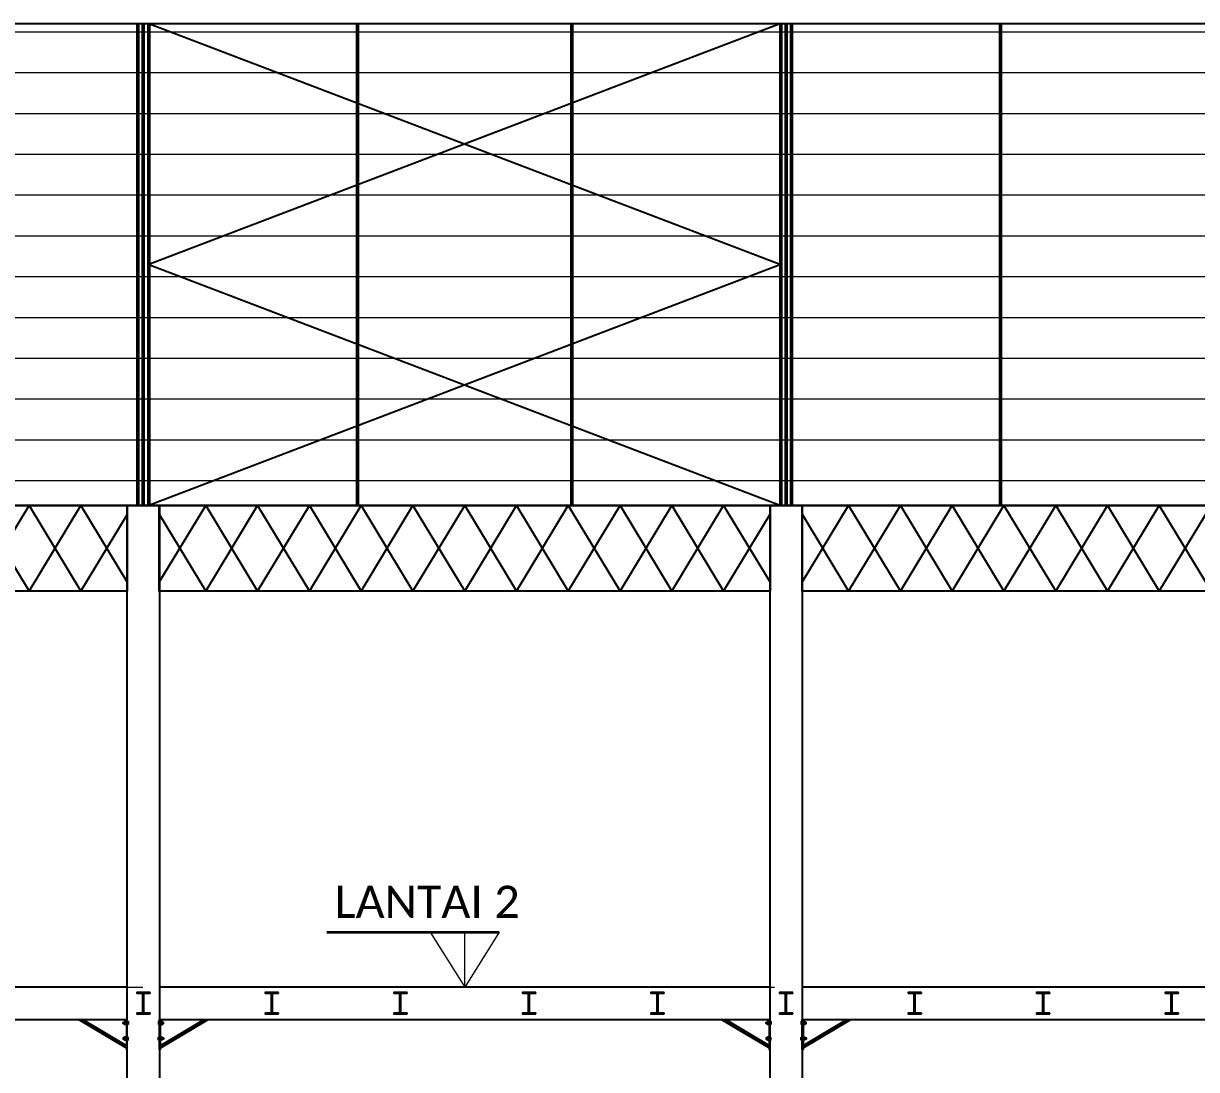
# Model space of a CAD drawing. Header units: millimetres. Extents: x 2175 to 3376, y 1504 to 1740.
# Drawn here: x 3281.63 to 3292.58, y 1617.56 to 1627.33 of the extents above; entities that cross this region are included whole.
import ezdxf

# ---------------------------------------------------------------- set-up
doc = ezdxf.new("R2010")
doc.units = ezdxf.units.MM
doc.linetypes.add('DASHDOT2', pattern=[12.7, 6.35, -3.175, 0, -3.175])
doc.linetypes.add('DASHED', pattern=[19.05, 12.7, -6.35])
for name, color, linetype in [('Atap', 3, 'Continuous'), ('GR', 7, 'Continuous'), ('HELP', 251, 'Continuous'), ('KOP TEKS', 1, 'Continuous'), ('SUNGAI', 150, 'Continuous'), ('TEXT', 7, 'Continuous'), ('WF 150', 5, 'Continuous')]:
    doc.layers.add(name, color=color, linetype=linetype)
doc.layers.add('Garis Dim', color=131, linetype='DASHED', lineweight=9)
doc.layers.add('HAT', color=8, linetype='Continuous', lineweight=9)
doc.styles.get("Standard").update_dxf_attribs({"font": 'arial.ttf'})

# ---------------------------------------------------------------- blocks, each defined once
blk = doc.blocks.new('BLK150')
at = {"layer": 'KOP TEKS', "color": 232}
for p, q in [((12566.28, -658.52), (12566.155, -658.52)), ((12566.212, -658.7), (12566.212, -658.52)), ((12566.222, -658.7), (12566.222, -658.52)), ((12566.28, -658.52), (12566.28, -658.51)), ((12566.222, -658.61), (12566.212, -658.61)), ((12566.155, -658.7), (12566.28, -658.7)), ((12566.28, -658.71), (12566.28, -658.7))]:
    blk.add_line(p, q, dxfattribs=at)
for points in [[(12566.28, -658.51), (12566.155, -658.51), (12566.155, -658.52)], [(12566.155, -658.7), (12566.155, -658.71), (12566.28, -658.71)]]:
    blk.add_lwpolyline(points, dxfattribs=at)

msp = doc.modelspace()

# ---------------------------------------------------------------- hatches: boundary and pattern name
at = {"layer": 'HAT', "lineweight": 0, "ltscale": 0.3, "true_color": 0x939598}
h = msp.add_hatch(dxfattribs=at)
h.set_pattern_fill('LINE', color=252, scale=0.12)
h.set_pattern_definition([(0, (-9457.1528, 2275.71535), (0, 0.381), [])])
h.paths.add_polyline_path([(3245.748, 1627.331), (3367.748, 1627.331), (3367.748, 1622.831), (3245.748, 1622.831)])

# ---------------------------------------------------------------- linework, layer by layer
at = {"color": 1, "lineweight": 50}
for p, q in [((3282.748, 1627.331), (3282.748, 1622.831)), ((3284.748, 1627.331), (3284.748, 1622.831)), ((3286.748, 1627.331), (3286.748, 1622.831)), ((3288.748, 1627.331), (3288.748, 1622.831)), ((3290.748, 1627.331), (3290.748, 1622.831))]:
    msp.add_line(p, q, dxfattribs=at)
for points in [[(3276.897, 1622.75), (3277.331, 1622.031), (3277.815, 1622.831), (3278.298, 1622.031), (3278.781, 1622.831), (3279.265, 1622.031), (3279.748, 1622.831), (3280.231, 1622.031), (3280.715, 1622.831), (3281.198, 1622.031), (3281.681, 1622.831), (3282.165, 1622.031), (3282.599, 1622.75)], [(3276.897, 1622.113), (3277.331, 1622.831), (3277.815, 1622.031), (3278.298, 1622.831), (3278.781, 1622.031), (3279.265, 1622.831), (3279.748, 1622.031), (3280.231, 1622.831), (3280.715, 1622.031), (3281.198, 1622.831), (3281.681, 1622.031), (3282.165, 1622.831), (3282.598, 1622.113)], [(3276.897, 1622.75), (3277.331, 1622.031), (3277.815, 1622.831), (3278.298, 1622.031), (3278.781, 1622.831), (3279.265, 1622.031), (3279.748, 1622.831), (3280.231, 1622.031), (3280.715, 1622.831), (3281.198, 1622.031), (3281.681, 1622.831), (3282.165, 1622.031), (3282.599, 1622.75)], [(3276.897, 1622.113), (3277.331, 1622.831), (3277.815, 1622.031), (3278.298, 1622.831), (3278.781, 1622.031), (3279.265, 1622.831), (3279.748, 1622.031), (3280.231, 1622.831), (3280.715, 1622.031), (3281.198, 1622.831), (3281.681, 1622.031), (3282.165, 1622.831), (3282.598, 1622.113)], [(3282.897, 1622.75), (3283.331, 1622.031), (3283.815, 1622.831), (3284.298, 1622.031), (3284.781, 1622.831), (3285.265, 1622.031), (3285.748, 1622.831), (3286.231, 1622.031), (3286.715, 1622.831), (3287.198, 1622.031), (3287.681, 1622.831), (3288.165, 1622.031), (3288.599, 1622.75)], [(3282.897, 1622.113), (3283.331, 1622.831), (3283.815, 1622.031), (3284.298, 1622.831), (3284.781, 1622.031), (3285.265, 1622.831), (3285.748, 1622.031), (3286.231, 1622.831), (3286.715, 1622.031), (3287.198, 1622.831), (3287.681, 1622.031), (3288.165, 1622.831), (3288.598, 1622.113)], [(3282.897, 1622.75), (3283.331, 1622.031), (3283.815, 1622.831), (3284.298, 1622.031), (3284.781, 1622.831), (3285.265, 1622.031), (3285.748, 1622.831), (3286.231, 1622.031), (3286.715, 1622.831), (3287.198, 1622.031), (3287.681, 1622.831), (3288.165, 1622.031), (3288.599, 1622.75)], [(3282.897, 1622.113), (3283.331, 1622.831), (3283.815, 1622.031), (3284.298, 1622.831), (3284.781, 1622.031), (3285.265, 1622.831), (3285.748, 1622.031), (3286.231, 1622.831), (3286.715, 1622.031), (3287.198, 1622.831), (3287.681, 1622.031), (3288.165, 1622.831), (3288.598, 1622.113)], [(3288.897, 1622.75), (3289.331, 1622.031), (3289.815, 1622.831), (3290.298, 1622.031), (3290.781, 1622.831), (3291.265, 1622.031), (3291.748, 1622.831), (3292.231, 1622.031), (3292.715, 1622.831), (3293.198, 1622.031), (3293.681, 1622.831), (3294.165, 1622.031), (3294.599, 1622.75)], [(3288.897, 1622.113), (3289.331, 1622.831), (3289.815, 1622.031), (3290.298, 1622.831), (3290.781, 1622.031), (3291.265, 1622.831), (3291.748, 1622.031), (3292.231, 1622.831), (3292.715, 1622.031), (3293.198, 1622.831), (3293.681, 1622.031), (3294.165, 1622.831), (3294.598, 1622.113)], [(3288.897, 1622.75), (3289.331, 1622.031), (3289.815, 1622.831), (3290.298, 1622.031), (3290.781, 1622.831), (3291.265, 1622.031), (3291.748, 1622.831), (3292.231, 1622.031), (3292.715, 1622.831), (3293.198, 1622.031), (3293.681, 1622.831), (3294.165, 1622.031), (3294.599, 1622.75)], [(3288.897, 1622.113), (3289.331, 1622.831), (3289.815, 1622.031), (3290.298, 1622.831), (3290.781, 1622.031), (3291.265, 1622.831), (3291.748, 1622.031), (3292.231, 1622.831), (3292.715, 1622.031), (3293.198, 1622.831), (3293.681, 1622.031), (3294.165, 1622.831), (3294.598, 1622.113)]]:
    msp.add_lwpolyline(points)
at = {"layer": 'Atap'}
for points in [[(3282.798, 1627.331), (3288.698, 1625.081), (3282.798, 1622.831)], [(3288.698, 1627.331), (3282.798, 1625.081), (3288.698, 1622.831)]]:
    msp.add_lwpolyline(points, dxfattribs=at)
at = {"layer": 'Garis Dim', "linetype": 'DASHDOT2', "ltscale": 0.1}
for p, q in [((3243.748, 1627.331), (3372.748, 1627.331)), ((3243.748, 1622.831), (3372.748, 1622.831)), ((3243.748, 1618.331), (3372.748, 1618.331))]:
    msp.add_line(p, q, dxfattribs=at)
at = {"layer": 'GR'}
for points in [[(3245.748, 1627.331), (3367.748, 1627.331), (3367.748, 1622.831), (3245.748, 1622.831)], [(3282.598, 1618.331), (3276.898, 1618.331), (3276.898, 1618.031), (3282.598, 1618.031)], [(3288.598, 1618.331), (3282.898, 1618.331), (3282.898, 1618.031), (3288.598, 1618.031)], [(3294.598, 1618.331), (3288.898, 1618.331), (3288.898, 1618.031), (3294.598, 1618.031)]]:
    msp.add_lwpolyline(points, close=True, dxfattribs=at)
at = {"layer": 'HELP'}
for points in [[(3276.897, 1622.831), (3282.598, 1622.831), (3282.598, 1622.031), (3276.897, 1622.031)], [(3276.897, 1622.831), (3282.598, 1622.831), (3282.598, 1622.031), (3276.897, 1622.031)], [(3282.897, 1622.831), (3288.598, 1622.831), (3288.598, 1622.031), (3282.897, 1622.031)], [(3282.897, 1622.831), (3288.598, 1622.831), (3288.598, 1622.031), (3282.897, 1622.031)], [(3288.897, 1622.831), (3294.598, 1622.831), (3294.598, 1622.031), (3288.897, 1622.031)], [(3288.897, 1622.831), (3294.598, 1622.831), (3294.598, 1622.031), (3288.897, 1622.031)]]:
    msp.add_lwpolyline(points, close=True, dxfattribs=at)
at = {"layer": 'KOP TEKS', "color": 0}
for points in [[(3282.606, 1617.991), (3282.561, 1617.991), (3282.561, 1618.001), (3282.606, 1618.001)], [(3282.581, 1617.983), (3282.573, 1617.983), (3282.573, 1618.01), (3282.581, 1618.01)], [(3282.606, 1617.983), (3282.598, 1617.983), (3282.598, 1618.01), (3282.606, 1618.01)], [(3282.889, 1617.991), (3282.935, 1617.991), (3282.935, 1618.001), (3282.889, 1618.001)], [(3282.89, 1617.983), (3282.898, 1617.983), (3282.898, 1618.01), (3282.89, 1618.01)], [(3282.915, 1617.983), (3282.923, 1617.983), (3282.923, 1618.01), (3282.915, 1618.01)], [(3288.606, 1617.991), (3288.561, 1617.991), (3288.561, 1618.001), (3288.606, 1618.001)], [(3288.581, 1617.983), (3288.573, 1617.983), (3288.573, 1618.01), (3288.581, 1618.01)], [(3288.606, 1617.983), (3288.598, 1617.983), (3288.598, 1618.01), (3288.606, 1618.01)], [(3288.889, 1617.991), (3288.935, 1617.991), (3288.935, 1618.001), (3288.889, 1618.001)], [(3288.89, 1617.983), (3288.898, 1617.983), (3288.898, 1618.01), (3288.89, 1618.01)], [(3288.915, 1617.983), (3288.923, 1617.983), (3288.923, 1618.01), (3288.915, 1618.01)], [(3282.581, 1617.865), (3282.573, 1617.865), (3282.573, 1617.839), (3282.581, 1617.839)], [(3282.606, 1617.865), (3282.598, 1617.865), (3282.598, 1617.839), (3282.606, 1617.839)], [(3282.89, 1617.865), (3282.898, 1617.865), (3282.898, 1617.839), (3282.89, 1617.839)], [(3282.915, 1617.865), (3282.923, 1617.865), (3282.923, 1617.839), (3282.915, 1617.839)], [(3288.581, 1617.865), (3288.573, 1617.865), (3288.573, 1617.839), (3288.581, 1617.839)], [(3288.606, 1617.865), (3288.598, 1617.865), (3288.598, 1617.839), (3288.606, 1617.839)], [(3288.89, 1617.865), (3288.898, 1617.865), (3288.898, 1617.839), (3288.89, 1617.839)], [(3288.915, 1617.865), (3288.923, 1617.865), (3288.923, 1617.839), (3288.915, 1617.839)], [(3282.606, 1617.858), (3282.561, 1617.858), (3282.561, 1617.847), (3282.606, 1617.847)], [(3282.889, 1617.858), (3282.935, 1617.858), (3282.935, 1617.847), (3282.889, 1617.847)], [(3288.606, 1617.858), (3288.561, 1617.858), (3288.561, 1617.847), (3288.606, 1617.847)], [(3288.889, 1617.858), (3288.935, 1617.858), (3288.935, 1617.847), (3288.889, 1617.847)]]:
    msp.add_lwpolyline(points, close=True, dxfattribs=at)
for p in [(3282.581, 1617.991), (3282.915, 1617.991), (3288.581, 1617.991), (3288.915, 1617.991), (3282.581, 1617.858), (3282.915, 1617.858), (3288.581, 1617.858), (3288.915, 1617.858)]:
    msp.add_point(p, dxfattribs=at)
at = {"layer": 'SUNGAI'}
for p, q in [((3282.598, 1617.758), (3282.142, 1618.031)), ((3282.598, 1617.781), (3282.181, 1618.031)), ((3282.898, 1617.781), (3283.315, 1618.031)), ((3282.898, 1617.758), (3283.353, 1618.031)), ((3288.598, 1617.758), (3288.142, 1618.031)), ((3288.598, 1617.781), (3288.181, 1618.031)), ((3288.898, 1617.781), (3289.315, 1618.031)), ((3288.898, 1617.758), (3289.353, 1618.031))]:
    msp.add_line(p, q, dxfattribs=at)
for points in [[(3282.598, 1622.831), (3282.898, 1622.831), (3282.898, 1614.831), (3282.598, 1614.831)], [(3288.598, 1622.831), (3288.898, 1622.831), (3288.898, 1614.831), (3288.598, 1614.831)], [(3282.598, 1618.031), (3282.59, 1618.031), (3282.59, 1617.75), (3282.598, 1617.75)], [(3282.898, 1618.031), (3282.906, 1618.031), (3282.906, 1617.75), (3282.898, 1617.75)], [(3288.598, 1618.031), (3288.59, 1618.031), (3288.59, 1617.75), (3288.598, 1617.75)], [(3288.898, 1618.031), (3288.906, 1618.031), (3288.906, 1617.75), (3288.898, 1617.75)]]:
    msp.add_lwpolyline(points, close=True, dxfattribs=at)
at = {"layer": 'TEXT', "lineweight": 35}
msp.add_line((3284.462, 1618.846), (3286.069, 1618.846), dxfattribs=at)
at = {"layer": 'TEXT', "lineweight": 5}
for p in [(3285.427, 1618.846), (3286.069, 1618.846)]:
    msp.add_line(p, (3285.748, 1618.331), dxfattribs=at)
at = {"layer": 'TEXT', "color": 253, "lineweight": 5}
msp.add_line((3285.748, 1618.331), (3285.748, 1618.846), dxfattribs=at)
at = {"layer": 'WF 150', "color": 0, "lineweight": 50}
for p, q in [((3282.698, 1627.331), (3282.698, 1622.831)), ((3282.798, 1627.331), (3282.798, 1622.831)), ((3288.698, 1627.331), (3288.698, 1622.831)), ((3288.798, 1627.331), (3288.798, 1622.831))]:
    msp.add_line(p, q, dxfattribs=at)

# ---------------------------------------------------------------- block references
at = {"layer": 'GR'}
for p in [(-9283.469, 2276.792), (-9282.269, 2276.792), (-9281.069, 2276.792), (-9279.869, 2276.792), (-9278.669, 2276.792), (-9277.469, 2276.792), (-9276.269, 2276.792), (-9275.069, 2276.792), (-9273.869, 2276.792)]:
    msp.add_blockref('BLK150', p, dxfattribs=at)

# ---------------------------------------------------------------- texts
at = {"layer": 'TEXT', "insert": (3287.068, 1619.279), "char_height": 0.3, "width": 3.34191, "attachment_point": 3}
msp.add_mtext('\\pxqc;{\\fCalibri Light|b0|i0|c0|p34;LANTAI 2}', dxfattribs=at)

doc.saveas('drawing.dxf')
